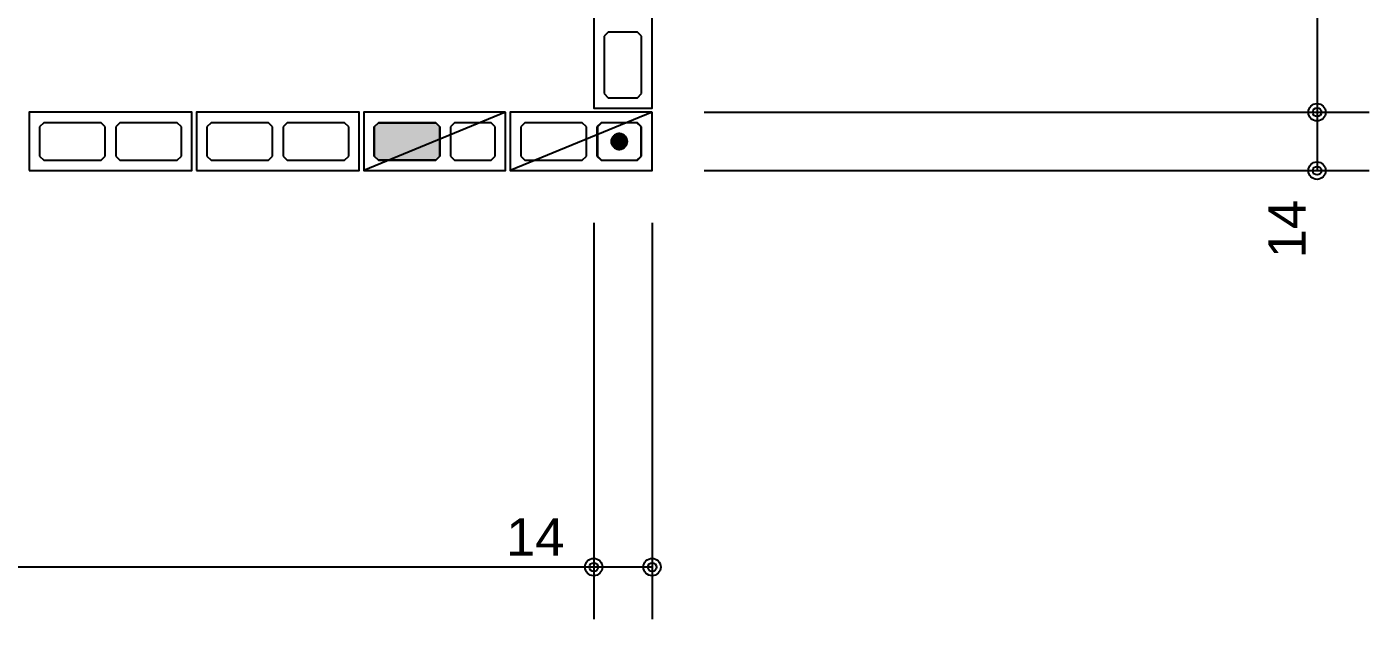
# Model space of a CAD drawing. Extents: x 0 to 119, y 0 to 84.
# Drawn here: x 40.05 to 46.49, y 36.29 to 39.13 of the extents above; entities that cross this region are included whole.
import ezdxf

# ---------------------------------------------------------------- set-up
doc = ezdxf.new("R2010")
doc.units = 0
doc.header["$MEASUREMENT"] = 0
doc.linetypes.add('ESTILO_TQS_0005', pattern=[0.4, 0.3, -0.1])
for name, color, linetype in [('17', 90, 'CONTINUOUS'), ('27', 250, 'CONTINUOUS'), ('3', 7, 'CONTINUOUS'), ('35', 255, 'CONTINUOUS'), ('9', 8, 'CONTINUOUS')]:
    doc.layers.add(name, color=color, linetype=linetype)
doc.styles.add('TQS_ARIAL', font='arial.ttf')

msp = doc.modelspace()

# ---------------------------------------------------------------- linework, layer by layer
at = {"layer": '17', "color": 90, "linetype": 'Continuous'}
for p, q in [((42.805427, 38.67), (42.785427, 38.65)), ((42.785427, 38.65), (42.785427, 38.51)), ((42.975427, 38.67), (42.805427, 38.67)), ((42.995427, 38.65), (42.975427, 38.67)), ((42.995427, 38.51), (42.995427, 38.65)), ((42.785427, 38.51), (42.805427, 38.49)), ((42.975427, 38.49), (42.995427, 38.51)), ((42.805427, 38.49), (42.975427, 38.49))]:
    msp.add_line(p, q, dxfattribs=at)
for points in [[(42.891027, 38.58), (42.891024, 38.579939), (42.891014, 38.579879), (42.890999, 38.57982), (42.890978, 38.579763), (42.890951, 38.579709), (42.890919, 38.579657), (42.890882, 38.579609), (42.89084, 38.579565), (42.890794, 38.579526), (42.890744, 38.579491), (42.890691, 38.579461), (42.890635, 38.579437), (42.890577, 38.579419), (42.890517, 38.579407), (42.890457, 38.579401), (42.890396, 38.579401), (42.890336, 38.579407), (42.890276, 38.579419), (42.890218, 38.579437), (42.890162, 38.579461), (42.890109, 38.579491), (42.890059, 38.579526), (42.890013, 38.579565), (42.889971, 38.579609), (42.889934, 38.579657), (42.889902, 38.579709), (42.889875, 38.579763), (42.889854, 38.57982), (42.889839, 38.579879), (42.88983, 38.579939), (42.889827, 38.58), (42.928227, 38.58), (42.928033, 38.583824), (42.927453, 38.587609), (42.926493, 38.591316), (42.925163, 38.594907), (42.923477, 38.598344), (42.921451, 38.601594), (42.919108, 38.604622), (42.91647, 38.607397), (42.913564, 38.609891), (42.910421, 38.612079), (42.907074, 38.613937), (42.903555, 38.615447), (42.899901, 38.616593), (42.896151, 38.617364), (42.892341, 38.617751), (42.888512, 38.617751), (42.884703, 38.617364), (42.880952, 38.616593), (42.877298, 38.615447), (42.87378, 38.613937), (42.870432, 38.612079), (42.867289, 38.609891), (42.864384, 38.607397), (42.861746, 38.604622), (42.859402, 38.601594), (42.857376, 38.598344), (42.85569, 38.594907), (42.85436, 38.591316), (42.8534, 38.587609), (42.852821, 38.583824), (42.852627, 38.58), (42.891027, 38.58)], [(42.889827, 38.58), (42.88983, 38.580061), (42.889839, 38.580121), (42.889854, 38.58018), (42.889875, 38.580237), (42.889902, 38.580291), (42.889934, 38.580343), (42.889971, 38.580391), (42.890013, 38.580435), (42.890059, 38.580474), (42.890109, 38.580509), (42.890162, 38.580539), (42.890218, 38.580563), (42.890276, 38.580581), (42.890336, 38.580593), (42.890396, 38.580599), (42.890457, 38.580599), (42.890517, 38.580593), (42.890577, 38.580581), (42.890635, 38.580563), (42.890691, 38.580539), (42.890744, 38.580509), (42.890794, 38.580474), (42.89084, 38.580435), (42.890882, 38.580391), (42.890919, 38.580343), (42.890951, 38.580291), (42.890978, 38.580237), (42.890999, 38.58018), (42.891014, 38.580121), (42.891024, 38.580061), (42.891027, 38.58), (42.852627, 38.58), (42.852821, 38.576176), (42.8534, 38.572391), (42.85436, 38.568684), (42.85569, 38.565093), (42.857376, 38.561656), (42.859402, 38.558406), (42.861746, 38.555378), (42.864384, 38.552603), (42.867289, 38.550109), (42.870432, 38.547921), (42.87378, 38.546063), (42.877299, 38.544553), (42.880952, 38.543407), (42.884703, 38.542636), (42.888512, 38.542249), (42.892341, 38.542249), (42.896151, 38.542636), (42.899901, 38.543407), (42.903555, 38.544553), (42.907074, 38.546063), (42.910421, 38.547921), (42.913564, 38.550109), (42.91647, 38.552603), (42.919108, 38.555378), (42.921451, 38.558406), (42.923477, 38.561656), (42.925163, 38.565093), (42.926493, 38.568684), (42.927453, 38.572391), (42.928033, 38.576176), (42.928227, 38.58), (42.889827, 38.58)]]:
    msp.add_lwpolyline(points, dxfattribs=at)
msp.add_circle((42.890427, 38.58), 0.0372, dxfattribs=at)
for points in [[(42.891027, 38.58), (42.852821, 38.583824), (42.852627, 38.58)], [(42.889827, 38.58), (42.852627, 38.58), (42.852821, 38.576176)], [(42.891027, 38.58), (42.8534, 38.587609), (42.852821, 38.583824)], [(42.889827, 38.58), (42.852821, 38.576176), (42.8534, 38.572391)], [(42.891027, 38.58), (42.85436, 38.591316), (42.8534, 38.587609)], [(42.889827, 38.58), (42.8534, 38.572391), (42.85436, 38.568684)], [(42.891027, 38.58), (42.85569, 38.594907), (42.85436, 38.591316)], [(42.889827, 38.58), (42.85436, 38.568684), (42.85569, 38.565093)], [(42.891027, 38.58), (42.857376, 38.598344), (42.85569, 38.594907)], [(42.889827, 38.58), (42.85569, 38.565093), (42.857376, 38.561656)], [(42.891027, 38.58), (42.859402, 38.601594), (42.857376, 38.598344)], [(42.889827, 38.58), (42.857376, 38.561656), (42.859402, 38.558406)], [(42.891027, 38.58), (42.861746, 38.604622), (42.859402, 38.601594)], [(42.889827, 38.58), (42.859402, 38.558406), (42.861746, 38.555378)], [(42.891027, 38.58), (42.864384, 38.607397), (42.861746, 38.604622)], [(42.889827, 38.58), (42.861746, 38.555378), (42.864384, 38.552603)], [(42.891027, 38.58), (42.867289, 38.609891), (42.864384, 38.607397)], [(42.889827, 38.58), (42.864384, 38.552603), (42.867289, 38.550109)], [(42.891027, 38.58), (42.870432, 38.612079), (42.867289, 38.609891)], [(42.889827, 38.58), (42.867289, 38.550109), (42.870432, 38.547921)], [(42.891027, 38.58), (42.87378, 38.613937), (42.870432, 38.612079)], [(42.889827, 38.58), (42.870432, 38.547921), (42.87378, 38.546063)], [(42.891027, 38.58), (42.877298, 38.615447), (42.87378, 38.613937)], [(42.889827, 38.58), (42.87378, 38.546063), (42.877299, 38.544553)], [(42.891027, 38.58), (42.880952, 38.616593), (42.877298, 38.615447)], [(42.889827, 38.58), (42.877299, 38.544553), (42.880952, 38.543407)], [(42.891027, 38.58), (42.884703, 38.617364), (42.880952, 38.616593)], [(42.889827, 38.58), (42.880952, 38.543407), (42.884703, 38.542636)], [(42.891027, 38.58), (42.888512, 38.617751), (42.884703, 38.617364)], [(42.889827, 38.58), (42.884703, 38.542636), (42.888512, 38.542249)], [(42.891027, 38.58), (42.892341, 38.617751), (42.888512, 38.617751)], [(42.889827, 38.58), (42.888512, 38.542249), (42.892341, 38.542249)], [(42.890059, 38.580474), (42.889854, 38.58018), (42.889827, 38.58)], [(42.890059, 38.580474), (42.889827, 38.58), (42.889827, 38.58)], [(42.890059, 38.580474), (42.889827, 38.58), (42.889827, 38.58)], [(42.890059, 38.580474), (42.889827, 38.58), (42.889827, 38.58)], [(42.890059, 38.580474), (42.889827, 38.58), (42.889827, 38.58)], [(42.890059, 38.580474), (42.889827, 38.58), (42.889827, 38.58)], [(42.890059, 38.580474), (42.889827, 38.58), (42.889827, 38.58)], [(42.890059, 38.580474), (42.889827, 38.58), (42.889827, 38.58)], [(42.890059, 38.580474), (42.889827, 38.58), (42.889827, 38.58)], [(42.890059, 38.580474), (42.889827, 38.58), (42.889827, 38.58)], [(42.890059, 38.580474), (42.889827, 38.58), (42.889827, 38.58)], [(42.890059, 38.580474), (42.889827, 38.58), (42.889827, 38.58)], [(42.890059, 38.580474), (42.889827, 38.58), (42.889827, 38.58)], [(42.890059, 38.580474), (42.889827, 38.58), (42.889827, 38.58)], [(42.890059, 38.580474), (42.889827, 38.58), (42.889827, 38.58)], [(42.890059, 38.580474), (42.889827, 38.58), (42.889827, 38.58)], [(42.890059, 38.580474), (42.889827, 38.58), (42.889827, 38.58)], [(42.890059, 38.580474), (42.889827, 38.58), (42.889827, 38.58)], [(42.890059, 38.580474), (42.889827, 38.58), (42.889827, 38.58)], [(42.890059, 38.580474), (42.889827, 38.58), (42.889827, 38.58)], [(42.890059, 38.580474), (42.889827, 38.58), (42.889827, 38.58)], [(42.890059, 38.580474), (42.889827, 38.58), (42.889827, 38.58)], [(42.890059, 38.580474), (42.889827, 38.58), (42.889827, 38.58)], [(42.889827, 38.58), (42.892341, 38.542249), (42.928227, 38.58)], [(42.890059, 38.580474), (42.889902, 38.580291), (42.889854, 38.58018)], [(42.890059, 38.580474), (42.889934, 38.580343), (42.889902, 38.580291)], [(42.890059, 38.580474), (42.889971, 38.580391), (42.889934, 38.580343)], [(42.890059, 38.580474), (42.890013, 38.580435), (42.889971, 38.580391)], [(42.890059, 38.580474), (42.890059, 38.580474), (42.890013, 38.580435)], [(42.890059, 38.580474), (42.890013, 38.580435), (42.890013, 38.580435)], [(42.890059, 38.580474), (42.890059, 38.580474), (42.890059, 38.580474)], [(42.891027, 38.58), (42.890794, 38.579526), (42.890794, 38.579526)], [(42.891027, 38.58), (42.890794, 38.579526), (42.890794, 38.579526)], [(42.891027, 38.58), (42.890794, 38.579526), (42.89084, 38.579565)], [(42.891027, 38.58), (42.89084, 38.579565), (42.89084, 38.579565)], [(42.891027, 38.58), (42.89084, 38.579565), (42.890882, 38.579609)], [(42.891027, 38.58), (42.890882, 38.579609), (42.890919, 38.579657)], [(42.891027, 38.58), (42.890919, 38.579657), (42.890951, 38.579709)], [(42.891027, 38.58), (42.890951, 38.579709), (42.890999, 38.57982)], [(42.891027, 38.58), (42.890999, 38.57982), (42.891027, 38.58)], [(42.928227, 38.58), (42.892341, 38.617751), (42.891027, 38.58)], [(42.891027, 38.58), (42.891027, 38.58), (42.891027, 38.58)], [(42.891027, 38.58), (42.891027, 38.58), (42.891027, 38.58)], [(42.891027, 38.58), (42.891027, 38.58), (42.891027, 38.58)], [(42.891027, 38.58), (42.891027, 38.58), (42.891027, 38.58)], [(42.891027, 38.58), (42.891027, 38.58), (42.891027, 38.58)], [(42.891027, 38.58), (42.891027, 38.58), (42.891027, 38.58)], [(42.891027, 38.58), (42.891027, 38.58), (42.891027, 38.58)], [(42.891027, 38.58), (42.891027, 38.58), (42.891027, 38.58)], [(42.891027, 38.58), (42.891027, 38.58), (42.891027, 38.58)], [(42.891027, 38.58), (42.891027, 38.58), (42.891027, 38.58)], [(42.891027, 38.58), (42.891027, 38.58), (42.891027, 38.58)], [(42.891027, 38.58), (42.891027, 38.58), (42.891027, 38.58)], [(42.891027, 38.58), (42.891027, 38.58), (42.891027, 38.58)], [(42.891027, 38.58), (42.891027, 38.58), (42.891027, 38.58)], [(42.891027, 38.58), (42.891027, 38.58), (42.891027, 38.58)], [(42.891027, 38.58), (42.891027, 38.58), (42.891027, 38.58)], [(42.891027, 38.58), (42.891027, 38.58), (42.891027, 38.58)], [(42.891027, 38.58), (42.891027, 38.58), (42.891027, 38.58)], [(42.891027, 38.58), (42.891027, 38.58), (42.891027, 38.58)], [(42.891027, 38.58), (42.891027, 38.58), (42.891027, 38.58)], [(42.891027, 38.58), (42.891027, 38.58), (42.891027, 38.58)], [(42.928227, 38.58), (42.896151, 38.617364), (42.892341, 38.617751)], [(42.928227, 38.58), (42.892341, 38.542249), (42.896151, 38.542636)], [(42.928227, 38.58), (42.899901, 38.616593), (42.896151, 38.617364)], [(42.928227, 38.58), (42.896151, 38.542636), (42.899901, 38.543407)], [(42.928227, 38.58), (42.903555, 38.615447), (42.899901, 38.616593)], [(42.928227, 38.58), (42.899901, 38.543407), (42.903555, 38.544553)], [(42.928227, 38.58), (42.907074, 38.613937), (42.903555, 38.615447)], [(42.928227, 38.58), (42.903555, 38.544553), (42.907074, 38.546063)], [(42.928227, 38.58), (42.910421, 38.612079), (42.907074, 38.613937)], [(42.928227, 38.58), (42.907074, 38.546063), (42.910421, 38.547921)], [(42.928227, 38.58), (42.913564, 38.609891), (42.910421, 38.612079)], [(42.928227, 38.58), (42.910421, 38.547921), (42.913564, 38.550109)], [(42.928227, 38.58), (42.91647, 38.607397), (42.913564, 38.609891)], [(42.928227, 38.58), (42.913564, 38.550109), (42.91647, 38.552603)], [(42.928227, 38.58), (42.919108, 38.604622), (42.91647, 38.607397)], [(42.928227, 38.58), (42.91647, 38.552603), (42.919108, 38.555378)], [(42.928227, 38.58), (42.921451, 38.601594), (42.919108, 38.604622)], [(42.928227, 38.58), (42.919108, 38.555378), (42.921451, 38.558406)], [(42.928227, 38.58), (42.923477, 38.598344), (42.921451, 38.601594)], [(42.928227, 38.58), (42.921451, 38.558406), (42.923477, 38.561656)], [(42.928227, 38.58), (42.925163, 38.594907), (42.923477, 38.598344)], [(42.928227, 38.58), (42.923477, 38.561656), (42.925163, 38.565093)], [(42.928227, 38.58), (42.926493, 38.591316), (42.925163, 38.594907)], [(42.928227, 38.58), (42.925163, 38.565093), (42.926493, 38.568684)], [(42.928227, 38.58), (42.927453, 38.587609), (42.926493, 38.591316)], [(42.928227, 38.58), (42.926493, 38.568684), (42.927453, 38.572391)], [(42.928227, 38.58), (42.928033, 38.583824), (42.927453, 38.587609)], [(42.928227, 38.58), (42.927453, 38.572391), (42.928033, 38.576176)]]:
    msp.add_solid(points, dxfattribs=at)
at = {"layer": '27', "color": 250, "linetype": 'ESTILO_TQS_0005'}
for points in [[(42.837927, 39.105), (42.817927, 39.085), (42.817927, 38.81), (42.837927, 38.79), (42.977927, 38.79), (42.997927, 38.81), (42.997927, 39.085), (42.977927, 39.105), (42.837927, 39.105)], [(40.110427, 38.51), (40.130427, 38.49), (40.405427, 38.49), (40.425427, 38.51), (40.425427, 38.65), (40.405427, 38.67), (40.130427, 38.67), (40.110427, 38.65), (40.110427, 38.51)], [(40.475427, 38.51), (40.495427, 38.49), (40.770427, 38.49), (40.790427, 38.51), (40.790427, 38.65), (40.770427, 38.67), (40.495427, 38.67), (40.475427, 38.65), (40.475427, 38.51)], [(40.912927, 38.51), (40.932927, 38.49), (41.207927, 38.49), (41.227927, 38.51), (41.227927, 38.65), (41.207927, 38.67), (40.932927, 38.67), (40.912927, 38.65), (40.912927, 38.51)], [(41.277927, 38.51), (41.297927, 38.49), (41.572927, 38.49), (41.592927, 38.51), (41.592927, 38.65), (41.572927, 38.67), (41.297927, 38.67), (41.277927, 38.65), (41.277927, 38.51)], [(42.030427, 38.65), (42.010427, 38.67), (41.735427, 38.67), (41.715427, 38.65), (41.715427, 38.51), (41.735427, 38.49), (42.010427, 38.49), (42.030427, 38.51), (42.030427, 38.65)], [(42.295427, 38.65), (42.275427, 38.67), (42.100427, 38.67), (42.080427, 38.65), (42.080427, 38.51), (42.100427, 38.49), (42.275427, 38.49), (42.295427, 38.51), (42.295427, 38.65)], [(42.732927, 38.65), (42.712927, 38.67), (42.437927, 38.67), (42.417927, 38.65), (42.417927, 38.51), (42.437927, 38.49), (42.712927, 38.49), (42.732927, 38.51), (42.732927, 38.65)], [(42.997927, 38.65), (42.977927, 38.67), (42.802927, 38.67), (42.782927, 38.65), (42.782927, 38.51), (42.802927, 38.49), (42.977927, 38.49), (42.997927, 38.51), (42.997927, 38.65)]]:
    msp.add_lwpolyline(points, dxfattribs=at)
at = {"layer": '3', "color": 7, "linetype": 'Continuous'}
for p, q in [((42.345427, 38.72), (41.665427, 38.44)), ((43.047927, 38.72), (42.367927, 38.44))]:
    msp.add_line(p, q, dxfattribs=at)
for points in [[(42.767927, 39.52), (42.767927, 38.74), (43.047927, 38.74), (43.047927, 39.52), (42.767927, 39.52)], [(40.060427, 38.44), (40.840427, 38.44), (40.840427, 38.72), (40.060427, 38.72), (40.060427, 38.44)], [(40.862927, 38.44), (41.642927, 38.44), (41.642927, 38.72), (40.862927, 38.72), (40.862927, 38.44)], [(42.345427, 38.72), (41.665427, 38.72), (41.665427, 38.44), (42.345427, 38.44), (42.345427, 38.72)], [(43.047927, 38.72), (42.367927, 38.72), (42.367927, 38.44), (43.047927, 38.44), (43.047927, 38.72)]]:
    msp.add_lwpolyline(points, dxfattribs=at)
at = {"layer": '35', "color": 255, "linetype": 'Continuous'}
for p, q in [((46.237098, 39.92), (46.237098, 38.72)), ((43.047927, 38.72), (43.047927, 38.72)), ((43.047927, 38.72), (43.047927, 38.72)), ((43.297927, 38.72), (46.487098, 38.72)), ((43.297927, 38.72), (46.487098, 38.72)), ((46.237098, 38.72), (46.237098, 38.44)), ((42.767927, 38.44), (42.767927, 38.44)), ((42.767927, 38.44), (42.767927, 38.44)), ((43.047927, 38.44), (43.047927, 38.44)), ((43.047927, 38.44), (43.047927, 38.44)), ((43.297927, 38.44), (46.487098, 38.44)), ((42.767927, 38.19), (42.767927, 36.288276)), ((42.767927, 38.19), (42.767927, 36.288276)), ((43.047927, 38.19), (43.047927, 36.288276)), ((42.767927, 36.538276), (35.738427, 36.538276)), ((43.047927, 36.538276), (42.767927, 36.538276))]:
    msp.add_line(p, q, dxfattribs=at)
for centre, radius in [((46.237098, 38.72), 0.041625), ((46.237098, 38.72), 0.041625), ((46.237098, 38.72), 0.02075), ((46.237098, 38.72), 0.02075), ((46.237098, 38.44), 0.041625), ((46.237098, 38.44), 0.02075), ((42.767927, 36.538276), 0.041625), ((42.767927, 36.538276), 0.041625), ((43.047927, 36.538276), 0.041625), ((42.767927, 36.538276), 0.02075), ((42.767927, 36.538276), 0.02075), ((43.047927, 36.538276), 0.02075)]:
    msp.add_circle(centre, radius, dxfattribs=at)
at = {"layer": '9', "color": 8, "linetype": 'Continuous'}
msp.add_lwpolyline([(42.030427, 38.51), (42.010427, 38.49), (41.735427, 38.49), (41.715427, 38.51), (41.715427, 38.65), (41.735427, 38.67), (42.010427, 38.67), (42.030427, 38.65), (42.030427, 38.51)], dxfattribs=at)
for points in [[(42.030427, 38.51), (41.715427, 38.65), (41.735427, 38.67)], [(42.030427, 38.51), (41.715427, 38.51), (41.715427, 38.65)], [(42.030427, 38.51), (41.735427, 38.67), (42.010427, 38.67)], [(42.030427, 38.51), (42.010427, 38.67), (42.030427, 38.65)], [(42.030427, 38.51), (42.030427, 38.65), (42.030427, 38.51)], [(42.030427, 38.51), (41.735427, 38.49), (41.715427, 38.51)], [(42.030427, 38.51), (42.010427, 38.49), (41.735427, 38.49)]]:
    msp.add_solid(points, dxfattribs=at)

# ---------------------------------------------------------------- texts
at = {"layer": '35', "color": 255, "linetype": 'Continuous', "style": 'TQS_ARIAL'}
msp.add_text('14', height=0.18, rotation=90, dxfattribs=at).set_placement((46.183098, 38.02))
msp.add_text('14', height=0.18, dxfattribs=at).set_placement((42.347927, 36.592276))

doc.saveas('drawing.dxf')
